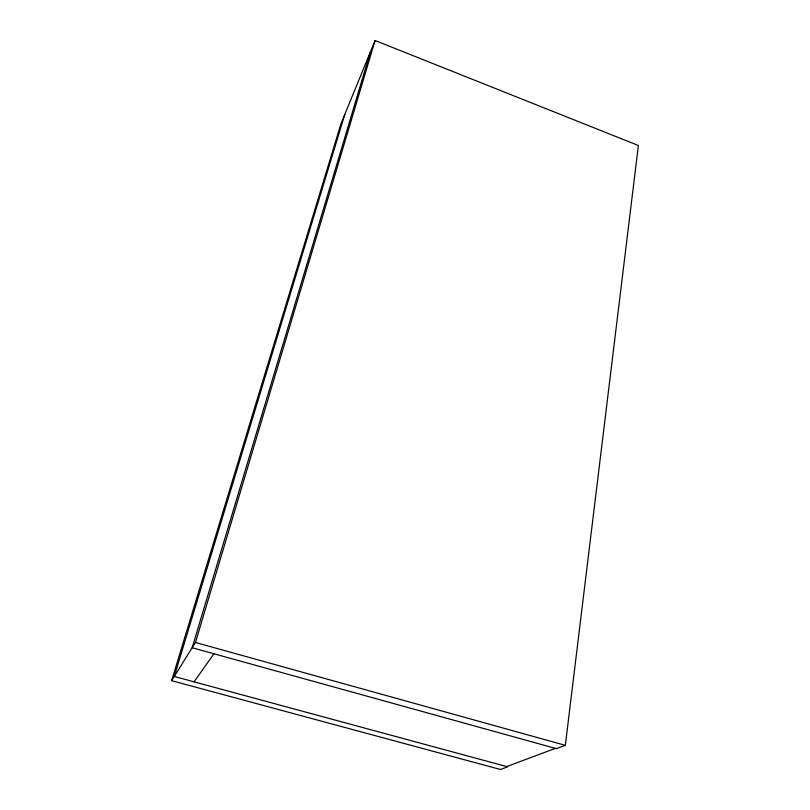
<?xml version="1.0" encoding="UTF-8"?>
<svg xmlns="http://www.w3.org/2000/svg" width="810" height="810" viewBox="0 0 810 810"><rect width="100%" height="100%" fill="white"/><g stroke="black" fill="none" stroke-linecap="round" stroke-linejoin="round"><path stroke-width="1.21" d="M370.514 51.668L192.173 647.747L556.44 748.653L565.329 745.342L638.371 145.506L375.091 40.5L340.939 123.829L171.629 680.673L500.499 769.5L507.678 766.827L174.251 676.471L344.817 114.382M171.629 680.673L195.453 642.472L375.091 40.5M194.056 681.838L213.931 653.781M506.726 766.564L555.407 748.369M195.453 642.472L565.329 745.342"/></g></svg>
